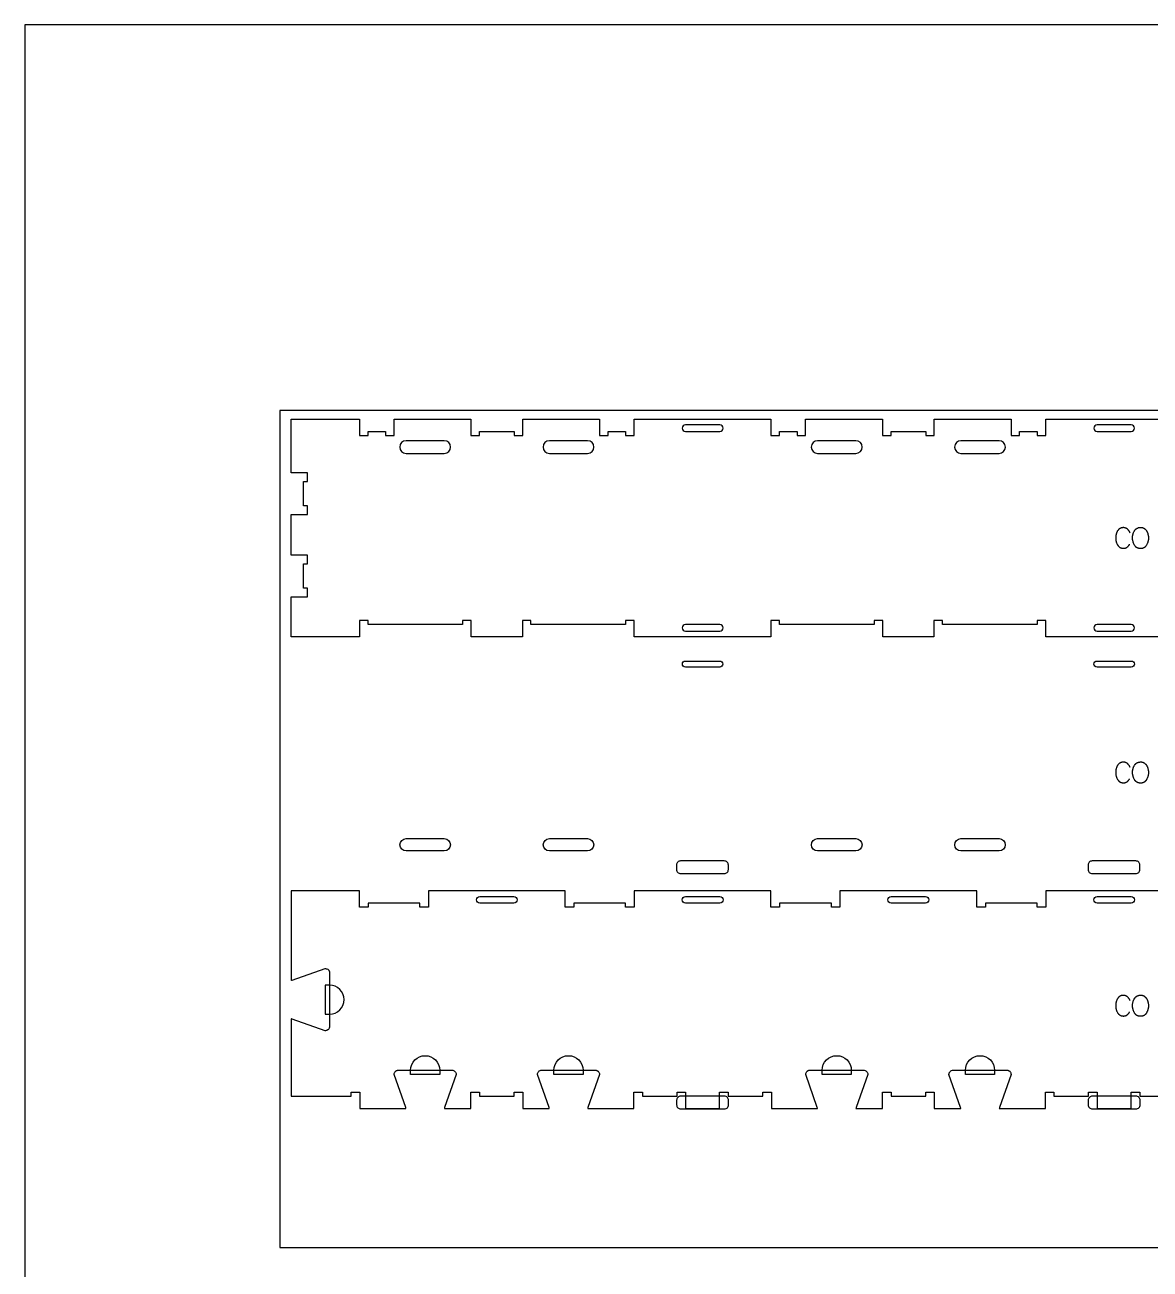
# Model space of a CAD drawing. Extents: x -37379 to -34195, y -17593 to -11999.
# Drawn here: x -37379 to -35738, y -13813 to -11999 of the extents above; entities that cross this region are included whole.
import ezdxf

# ---------------------------------------------------------------- set-up
doc = ezdxf.new("R2010")
doc.units = 0
for name, color, linetype in [('0_SHEET_SPRUCEPLY_2440X122', 1, 'CONTINUOUS'), ('1_ANYTOOL_1MMDEEP_LABELS_S', 2, 'CONTINUOUS'), ('3_ANYTOOL_CUTTHROUGH_INSID', 4, 'CONTINUOUS'), ('4_ANYTOOL_CUTTHROUGH_OUTSI', 5, 'CONTINUOUS'), ('5_ANYTOOL_HALF_MILL_9MM_IN', 3, 'CONTINUOUS'), ('DONOTCUT', 18, 'CONTINUOUS')]:
    doc.layers.add(name, color=color, linetype=linetype)

msp = doc.modelspace()

# ---------------------------------------------------------------- linework, layer by layer
at = {"layer": '0_SHEET_SPRUCEPLY_2440X122'}
msp.add_lwpolyline([(-37007, -12561.7), (-37007, -13781.7), (-34567, -13781.7), (-34567, -12561.7)], close=True, dxfattribs=at)
at = {"layer": '1_ANYTOOL_1MMDEEP_LABELS_S'}
for points in [[(-35767.5, -12739.8), (-35767.7, -12739.4), (-35767.9, -12739), (-35768, -12738.6), (-35768.2, -12738.3), (-35768.4, -12737.9), (-35768.6, -12737.5), (-35768.9, -12737.2), (-35769.1, -12736.8), (-35769.3, -12736.5), (-35769.6, -12736.2), (-35769.8, -12735.9), (-35770.1, -12735.6), (-35770.4, -12735.3), (-35770.7, -12735), (-35771, -12734.7), (-35771.3, -12734.4), (-35771.4, -12734.3), (-35771.6, -12734.2), (-35771.8, -12734.1), (-35771.9, -12733.9), (-35772.1, -12733.8), (-35772.3, -12733.7), (-35772.4, -12733.6), (-35772.6, -12733.5), (-35772.8, -12733.4), (-35773, -12733.3), (-35773.1, -12733.2), (-35773.3, -12733.1), (-35773.5, -12733.1), (-35773.7, -12733), (-35773.9, -12732.9), (-35774.1, -12732.8), (-35774.3, -12732.8), (-35774.5, -12732.7), (-35774.6, -12732.7), (-35774.8, -12732.6), (-35775, -12732.6), (-35775.3, -12732.5), (-35775.5, -12732.5), (-35775.7, -12732.4), (-35775.9, -12732.4), (-35776.1, -12732.4), (-35776.3, -12732.4), (-35776.5, -12732.3), (-35776.7, -12732.3), (-35776.9, -12732.3), (-35777.2, -12732.3), (-35777.4, -12732.3), (-35777.7, -12732.3), (-35778.1, -12732.3), (-35778.4, -12732.4), (-35778.7, -12732.4), (-35779.1, -12732.4), (-35779.4, -12732.5), (-35779.7, -12732.5), (-35780, -12732.6), (-35780.3, -12732.7), (-35780.6, -12732.8), (-35780.9, -12732.9), (-35781.2, -12733), (-35781.4, -12733.1), (-35781.6, -12733.1), (-35781.7, -12733.2), (-35781.8, -12733.3), (-35782, -12733.3), (-35782.1, -12733.4), (-35782.2, -12733.5), (-35782.4, -12733.6), (-35782.5, -12733.6), (-35782.6, -12733.7), (-35782.8, -12733.8), (-35782.9, -12733.9), (-35783, -12734), (-35783.1, -12734.1), (-35783.2, -12734.1), (-35783.5, -12734.3), (-35783.7, -12734.5), (-35783.9, -12734.7), (-35784.2, -12735), (-35784.4, -12735.2), (-35784.6, -12735.4), (-35784.8, -12735.7), (-35785, -12735.9), (-35785.2, -12736.2), (-35785.4, -12736.4), (-35785.6, -12736.7), (-35785.7, -12737), (-35786.1, -12737.6), (-35786.4, -12738.2), (-35786.7, -12738.8), (-35787, -12739.4), (-35787.2, -12740), (-35787.4, -12740.7), (-35787.6, -12741.3), (-35787.8, -12741.9), (-35788, -12742.6), (-35788.1, -12743.2), (-35788.3, -12743.9), (-35788.4, -12744.6), (-35788.4, -12745.2), (-35788.5, -12745.9), (-35788.5, -12746.6), (-35788.5, -12747.3), (-35788.5, -12748), (-35788.5, -12748.7), (-35788.4, -12749.4), (-35788.4, -12750.1), (-35788.3, -12750.7), (-35788.1, -12751.4), (-35788, -12752), (-35787.9, -12752.4), (-35787.8, -12752.7), (-35787.7, -12753), (-35787.6, -12753.3), (-35787.5, -12753.7), (-35787.4, -12754), (-35787.3, -12754.3), (-35787.2, -12754.6), (-35786.9, -12755.2), (-35786.7, -12755.8), (-35786.4, -12756.4), (-35786, -12757), (-35785.7, -12757.6), (-35785.5, -12757.9), (-35785.3, -12758.2), (-35785.1, -12758.5), (-35784.9, -12758.7), (-35784.7, -12759), (-35784.5, -12759.2), (-35784.3, -12759.4), (-35784.1, -12759.7), (-35783.9, -12759.9), (-35783.6, -12760.1), (-35783.4, -12760.3), (-35783.3, -12760.4), (-35783.1, -12760.5), (-35783, -12760.6), (-35782.9, -12760.7), (-35782.8, -12760.7), (-35782.6, -12760.8), (-35782.5, -12760.9), (-35782.4, -12761), (-35782.2, -12761.1), (-35782.1, -12761.1), (-35782, -12761.2), (-35781.8, -12761.3), (-35781.6, -12761.4), (-35781.3, -12761.5), (-35781, -12761.7), (-35780.7, -12761.8), (-35780.4, -12761.9), (-35780.1, -12761.9), (-35779.8, -12762), (-35779.4, -12762.1), (-35779.1, -12762.1), (-35778.8, -12762.2), (-35778.5, -12762.2), (-35778.1, -12762.3), (-35777.8, -12762.3), (-35777.4, -12762.3), (-35777.1, -12762.3), (-35776.7, -12762.3), (-35776.3, -12762.3), (-35776.1, -12762.3), (-35775.9, -12762.3), (-35775.7, -12762.2), (-35775.6, -12762.2), (-35775.4, -12762.2), (-35775.2, -12762.2), (-35775, -12762.1), (-35774.9, -12762.1), (-35774.7, -12762), (-35774.5, -12762), (-35774.4, -12762), (-35774.2, -12761.9), (-35774, -12761.9), (-35773.9, -12761.8), (-35773.7, -12761.7), (-35773.6, -12761.7), (-35773.4, -12761.6), (-35773.3, -12761.5), (-35773.1, -12761.5), (-35773, -12761.4), (-35772.8, -12761.3), (-35772.7, -12761.2), (-35772.5, -12761.2), (-35772.4, -12761.1), (-35772.2, -12761), (-35772.1, -12760.9), (-35772, -12760.8), (-35771.8, -12760.7), (-35771.6, -12760.5), (-35771.3, -12760.3), (-35771, -12760), (-35770.8, -12759.8), (-35770.5, -12759.6), (-35770.3, -12759.3), (-35770.1, -12759.1), (-35769.9, -12758.8), (-35769.6, -12758.6), (-35769.4, -12758.3), (-35769.2, -12758), (-35769, -12757.7), (-35768.8, -12757.4), (-35768.6, -12757.1), (-35768.4, -12756.8), (-35768.2, -12756.5)], [(-35767.5, -13081.7), (-35767.7, -13081.3), (-35767.9, -13080.9), (-35768, -13080.5), (-35768.2, -13080.2), (-35768.4, -13079.8), (-35768.6, -13079.4), (-35768.9, -13079.1), (-35769.1, -13078.8), (-35769.3, -13078.4), (-35769.6, -13078.1), (-35769.8, -13077.8), (-35770.1, -13077.5), (-35770.4, -13077.2), (-35770.7, -13076.9), (-35771, -13076.6), (-35771.3, -13076.3), (-35771.4, -13076.2), (-35771.6, -13076.1), (-35771.8, -13076), (-35771.9, -13075.8), (-35772.1, -13075.7), (-35772.3, -13075.6), (-35772.4, -13075.5), (-35772.6, -13075.4), (-35772.8, -13075.3), (-35773, -13075.2), (-35773.1, -13075.1), (-35773.3, -13075.1), (-35773.5, -13075), (-35773.7, -13074.9), (-35773.9, -13074.8), (-35774.1, -13074.8), (-35774.3, -13074.7), (-35774.5, -13074.6), (-35774.6, -13074.6), (-35774.8, -13074.5), (-35775, -13074.5), (-35775.3, -13074.4), (-35775.5, -13074.4), (-35775.7, -13074.4), (-35775.9, -13074.3), (-35776.1, -13074.3), (-35776.3, -13074.3), (-35776.5, -13074.3), (-35776.7, -13074.2), (-35776.9, -13074.2), (-35777.2, -13074.2), (-35777.4, -13074.2), (-35777.7, -13074.2), (-35778.1, -13074.2), (-35778.4, -13074.3), (-35778.7, -13074.3), (-35779.1, -13074.3), (-35779.4, -13074.4), (-35779.7, -13074.4), (-35780, -13074.5), (-35780.3, -13074.6), (-35780.6, -13074.7), (-35780.9, -13074.8), (-35781.2, -13074.9), (-35781.4, -13075), (-35781.6, -13075.1), (-35781.7, -13075.1), (-35781.8, -13075.2), (-35782, -13075.3), (-35782.1, -13075.3), (-35782.2, -13075.4), (-35782.4, -13075.5), (-35782.5, -13075.5), (-35782.6, -13075.6), (-35782.8, -13075.7), (-35782.9, -13075.8), (-35783, -13075.9), (-35783.1, -13076), (-35783.2, -13076.1), (-35783.5, -13076.2), (-35783.7, -13076.4), (-35783.9, -13076.6), (-35784.2, -13076.9), (-35784.4, -13077.1), (-35784.6, -13077.3), (-35784.8, -13077.6), (-35785, -13077.8), (-35785.2, -13078.1), (-35785.4, -13078.3), (-35785.6, -13078.6), (-35785.7, -13078.9), (-35786.1, -13079.5), (-35786.4, -13080.1), (-35786.7, -13080.7), (-35787, -13081.3), (-35787.2, -13081.9), (-35787.4, -13082.6), (-35787.6, -13083.2), (-35787.8, -13083.8), (-35788, -13084.5), (-35788.1, -13085.1), (-35788.3, -13085.8), (-35788.4, -13086.5), (-35788.4, -13087.2), (-35788.5, -13087.8), (-35788.5, -13088.5), (-35788.5, -13089.2), (-35788.5, -13089.9), (-35788.5, -13090.6), (-35788.4, -13091.3), (-35788.4, -13092), (-35788.3, -13092.6), (-35788.1, -13093.3), (-35788, -13094), (-35787.9, -13094.3), (-35787.8, -13094.6), (-35787.7, -13094.9), (-35787.6, -13095.2), (-35787.5, -13095.6), (-35787.4, -13095.9), (-35787.3, -13096.2), (-35787.2, -13096.5), (-35786.9, -13097.1), (-35786.7, -13097.7), (-35786.4, -13098.3), (-35786, -13098.9), (-35785.7, -13099.5), (-35785.5, -13099.8), (-35785.3, -13100.1), (-35785.1, -13100.4), (-35784.9, -13100.6), (-35784.7, -13100.9), (-35784.5, -13101.1), (-35784.3, -13101.4), (-35784.1, -13101.6), (-35783.9, -13101.8), (-35783.6, -13102), (-35783.4, -13102.2), (-35783.3, -13102.3), (-35783.1, -13102.4), (-35783, -13102.5), (-35782.9, -13102.6), (-35782.8, -13102.7), (-35782.6, -13102.7), (-35782.5, -13102.8), (-35782.4, -13102.9), (-35782.2, -13103), (-35782.1, -13103.1), (-35782, -13103.1), (-35781.8, -13103.2), (-35781.6, -13103.3), (-35781.3, -13103.4), (-35781, -13103.6), (-35780.7, -13103.7), (-35780.4, -13103.8), (-35780.1, -13103.9), (-35779.8, -13103.9), (-35779.4, -13104), (-35779.1, -13104.1), (-35778.8, -13104.1), (-35778.5, -13104.2), (-35778.1, -13104.2), (-35777.8, -13104.2), (-35777.4, -13104.2), (-35777.1, -13104.2), (-35776.7, -13104.2), (-35776.3, -13104.2), (-35776.1, -13104.2), (-35775.9, -13104.2), (-35775.7, -13104.1), (-35775.6, -13104.1), (-35775.4, -13104.1), (-35775.2, -13104.1), (-35775, -13104), (-35774.9, -13104), (-35774.7, -13104), (-35774.5, -13103.9), (-35774.4, -13103.9), (-35774.2, -13103.8), (-35774, -13103.8), (-35773.9, -13103.7), (-35773.7, -13103.6), (-35773.6, -13103.6), (-35773.4, -13103.5), (-35773.3, -13103.5), (-35773.1, -13103.4), (-35773, -13103.3), (-35772.8, -13103.2), (-35772.7, -13103.1), (-35772.5, -13103.1), (-35772.4, -13103), (-35772.2, -13102.9), (-35772.1, -13102.8), (-35772, -13102.7), (-35771.8, -13102.6), (-35771.6, -13102.4), (-35771.3, -13102.2), (-35771, -13102), (-35770.8, -13101.7), (-35770.5, -13101.5), (-35770.3, -13101.2), (-35770.1, -13101), (-35769.9, -13100.7), (-35769.6, -13100.5), (-35769.4, -13100.2), (-35769.2, -13099.9), (-35769, -13099.6), (-35768.8, -13099.3), (-35768.6, -13099), (-35768.4, -13098.7), (-35768.2, -13098.4)], [(-35767.5, -13421.8), (-35767.7, -13421.4), (-35767.9, -13421), (-35768, -13420.6), (-35768.2, -13420.2), (-35768.4, -13419.8), (-35768.6, -13419.5), (-35768.9, -13419.1), (-35769.1, -13418.8), (-35769.3, -13418.5), (-35769.6, -13418.1), (-35769.8, -13417.8), (-35770.1, -13417.5), (-35770.4, -13417.2), (-35770.7, -13416.9), (-35771, -13416.7), (-35771.3, -13416.4), (-35771.4, -13416.3), (-35771.6, -13416.1), (-35771.8, -13416), (-35771.9, -13415.9), (-35772.1, -13415.8), (-35772.3, -13415.7), (-35772.4, -13415.6), (-35772.6, -13415.5), (-35772.8, -13415.4), (-35773, -13415.3), (-35773.1, -13415.2), (-35773.3, -13415.1), (-35773.5, -13415), (-35773.7, -13414.9), (-35773.9, -13414.9), (-35774.1, -13414.8), (-35774.3, -13414.7), (-35774.5, -13414.7), (-35774.6, -13414.6), (-35774.8, -13414.6), (-35775, -13414.5), (-35775.3, -13414.5), (-35775.5, -13414.4), (-35775.7, -13414.4), (-35775.9, -13414.4), (-35776.1, -13414.3), (-35776.3, -13414.3), (-35776.5, -13414.3), (-35776.7, -13414.3), (-35776.9, -13414.3), (-35777.2, -13414.3), (-35777.4, -13414.3), (-35777.7, -13414.3), (-35778.1, -13414.3), (-35778.4, -13414.3), (-35778.7, -13414.3), (-35779.1, -13414.4), (-35779.4, -13414.4), (-35779.7, -13414.5), (-35780, -13414.6), (-35780.3, -13414.6), (-35780.6, -13414.7), (-35780.9, -13414.8), (-35781.2, -13414.9), (-35781.4, -13415), (-35781.6, -13415.1), (-35781.7, -13415.2), (-35781.8, -13415.2), (-35782, -13415.3), (-35782.1, -13415.4), (-35782.2, -13415.4), (-35782.4, -13415.5), (-35782.5, -13415.6), (-35782.6, -13415.7), (-35782.8, -13415.7), (-35782.9, -13415.8), (-35783, -13415.9), (-35783.1, -13416), (-35783.2, -13416.1), (-35783.5, -13416.3), (-35783.7, -13416.5), (-35783.9, -13416.7), (-35784.2, -13416.9), (-35784.4, -13417.1), (-35784.6, -13417.4), (-35784.8, -13417.6), (-35785, -13417.9), (-35785.2, -13418.1), (-35785.4, -13418.4), (-35785.6, -13418.7), (-35785.7, -13419), (-35786.1, -13419.5), (-35786.4, -13420.1), (-35786.7, -13420.7), (-35787, -13421.4), (-35787.2, -13422), (-35787.4, -13422.6), (-35787.6, -13423.2), (-35787.8, -13423.9), (-35788, -13424.5), (-35788.1, -13425.2), (-35788.3, -13425.8), (-35788.4, -13426.5), (-35788.4, -13427.2), (-35788.5, -13427.9), (-35788.5, -13428.6), (-35788.5, -13429.3), (-35788.5, -13430), (-35788.5, -13430.6), (-35788.4, -13431.3), (-35788.4, -13432), (-35788.3, -13432.7), (-35788.1, -13433.3), (-35788, -13434), (-35787.9, -13434.3), (-35787.8, -13434.6), (-35787.7, -13435), (-35787.6, -13435.3), (-35787.5, -13435.6), (-35787.4, -13435.9), (-35787.3, -13436.2), (-35787.2, -13436.5), (-35786.9, -13437.2), (-35786.7, -13437.8), (-35786.4, -13438.4), (-35786, -13439), (-35785.7, -13439.6), (-35785.5, -13439.9), (-35785.3, -13440.1), (-35785.1, -13440.4), (-35784.9, -13440.7), (-35784.7, -13440.9), (-35784.5, -13441.2), (-35784.3, -13441.4), (-35784.1, -13441.6), (-35783.9, -13441.8), (-35783.6, -13442), (-35783.4, -13442.2), (-35783.3, -13442.3), (-35783.1, -13442.4), (-35783, -13442.5), (-35782.9, -13442.6), (-35782.8, -13442.7), (-35782.6, -13442.8), (-35782.5, -13442.9), (-35782.4, -13442.9), (-35782.2, -13443), (-35782.1, -13443.1), (-35782, -13443.2), (-35781.8, -13443.2), (-35781.6, -13443.4), (-35781.3, -13443.5), (-35781, -13443.6), (-35780.7, -13443.7), (-35780.4, -13443.8), (-35780.1, -13443.9), (-35779.8, -13444), (-35779.4, -13444), (-35779.1, -13444.1), (-35778.8, -13444.1), (-35778.5, -13444.2), (-35778.1, -13444.2), (-35777.8, -13444.2), (-35777.4, -13444.3), (-35777.1, -13444.3), (-35776.7, -13444.3), (-35776.3, -13444.2), (-35776.1, -13444.2), (-35775.9, -13444.2), (-35775.7, -13444.2), (-35775.6, -13444.2), (-35775.4, -13444.1), (-35775.2, -13444.1), (-35775, -13444.1), (-35774.9, -13444), (-35774.7, -13444), (-35774.5, -13443.9), (-35774.4, -13443.9), (-35774.2, -13443.9), (-35774, -13443.8), (-35773.9, -13443.7), (-35773.7, -13443.7), (-35773.6, -13443.6), (-35773.4, -13443.6), (-35773.3, -13443.5), (-35773.1, -13443.4), (-35773, -13443.3), (-35772.8, -13443.3), (-35772.7, -13443.2), (-35772.5, -13443.1), (-35772.4, -13443), (-35772.2, -13442.9), (-35772.1, -13442.8), (-35772, -13442.7), (-35771.8, -13442.6), (-35771.6, -13442.4), (-35771.3, -13442.2), (-35771, -13442), (-35770.8, -13441.8), (-35770.5, -13441.5), (-35770.3, -13441.3), (-35770.1, -13441), (-35769.9, -13440.8), (-35769.6, -13440.5), (-35769.4, -13440.2), (-35769.2, -13439.9), (-35769, -13439.7), (-35768.8, -13439.4), (-35768.6, -13439.1), (-35768.4, -13438.7), (-35768.2, -13438.4)]]:
    msp.add_lwpolyline(points, dxfattribs=at)
for points in [[(-35751.9, -12732), (-35751.5, -12732), (-35751.2, -12732), (-35750.8, -12732), (-35750.4, -12732.1), (-35750.3, -12732.1), (-35750.1, -12732.1), (-35749.9, -12732.1), (-35749.8, -12732.2), (-35749.6, -12732.2), (-35749.4, -12732.3), (-35749.3, -12732.3), (-35749.1, -12732.3), (-35749, -12732.4), (-35748.8, -12732.4), (-35748.6, -12732.5), (-35748.5, -12732.5), (-35748.3, -12732.6), (-35748.2, -12732.7), (-35748, -12732.7), (-35747.9, -12732.8), (-35747.8, -12732.9), (-35747.6, -12732.9), (-35747.5, -12733), (-35747.3, -12733.1), (-35747.2, -12733.2), (-35747.1, -12733.3), (-35746.9, -12733.4), (-35746.8, -12733.4), (-35746.5, -12733.6), (-35746.3, -12733.8), (-35746, -12734), (-35745.8, -12734.2), (-35745.6, -12734.4), (-35745.3, -12734.7), (-35745.1, -12734.9), (-35744.9, -12735.1), (-35744.7, -12735.4), (-35744.5, -12735.6), (-35744.3, -12735.9), (-35744.1, -12736.1), (-35743.9, -12736.4), (-35743.7, -12736.6), (-35743.5, -12736.9), (-35743.3, -12737.2), (-35743.2, -12737.5), (-35743, -12737.8), (-35742.9, -12738.1), (-35742.7, -12738.4), (-35742.6, -12738.7), (-35742.4, -12739), (-35742.3, -12739.3), (-35742.2, -12739.6), (-35742.1, -12739.9), (-35741.9, -12740.2), (-35741.8, -12740.5), (-35741.7, -12740.9), (-35741.6, -12741.2), (-35741.5, -12741.5), (-35741.5, -12741.9), (-35741.4, -12742.2), (-35741.2, -12742.9), (-35741.1, -12743.6), (-35741, -12744.2), (-35740.9, -12744.9), (-35740.8, -12745.6), (-35740.8, -12746.2), (-35740.8, -12746.8), (-35740.8, -12747.5), (-35740.8, -12748.1), (-35740.8, -12748.8), (-35740.8, -12749.4), (-35740.9, -12750), (-35741, -12750.7), (-35741.1, -12751.3), (-35741.3, -12751.9), (-35741.4, -12752.6), (-35741.6, -12753.2), (-35741.8, -12753.9), (-35742.1, -12754.5), (-35742.3, -12755.1), (-35742.6, -12755.8), (-35742.9, -12756.4), (-35743.2, -12757), (-35743.5, -12757.7), (-35743.7, -12758), (-35743.9, -12758.3), (-35744.1, -12758.6), (-35744.3, -12758.9), (-35744.5, -12759.2), (-35744.7, -12759.4), (-35744.9, -12759.7), (-35745.1, -12759.9), (-35745.2, -12760), (-35745.3, -12760.1), (-35745.4, -12760.3), (-35745.6, -12760.4), (-35745.7, -12760.5), (-35745.8, -12760.6), (-35745.9, -12760.7), (-35746, -12760.8), (-35746.2, -12760.9), (-35746.3, -12761), (-35746.4, -12761.1), (-35746.5, -12761.2), (-35746.7, -12761.3), (-35746.8, -12761.3), (-35746.9, -12761.4), (-35747.1, -12761.5), (-35747.2, -12761.6), (-35747.4, -12761.7), (-35747.5, -12761.7), (-35747.6, -12761.8), (-35747.8, -12761.9), (-35747.9, -12761.9), (-35748.1, -12762), (-35748.2, -12762.1), (-35748.4, -12762.1), (-35748.5, -12762.2), (-35748.7, -12762.2), (-35748.8, -12762.3), (-35749.1, -12762.4), (-35749.5, -12762.5), (-35749.8, -12762.5), (-35750.1, -12762.6), (-35750.5, -12762.7), (-35750.8, -12762.7), (-35751.1, -12762.7), (-35751.5, -12762.8), (-35751.9, -12762.8), (-35752.2, -12762.8), (-35752.6, -12762.8), (-35753, -12762.8), (-35753.4, -12762.7), (-35753.7, -12762.7), (-35754.1, -12762.7), (-35754.4, -12762.6), (-35754.8, -12762.5), (-35755.1, -12762.5), (-35755.4, -12762.4), (-35755.8, -12762.3), (-35755.9, -12762.2), (-35756.1, -12762.2), (-35756.2, -12762.1), (-35756.4, -12762.1), (-35756.5, -12762), (-35756.7, -12761.9), (-35756.8, -12761.9), (-35757, -12761.8), (-35757.1, -12761.7), (-35757.3, -12761.6), (-35757.4, -12761.6), (-35757.6, -12761.5), (-35757.7, -12761.4), (-35757.8, -12761.3), (-35758, -12761.2), (-35758.1, -12761.1), (-35758.2, -12761), (-35758.4, -12761), (-35758.5, -12760.9), (-35758.6, -12760.8), (-35758.7, -12760.7), (-35758.9, -12760.5), (-35759, -12760.4), (-35759.1, -12760.3), (-35759.2, -12760.2), (-35759.3, -12760.1), (-35759.5, -12760), (-35759.6, -12759.9), (-35759.7, -12759.7), (-35759.8, -12759.6), (-35760, -12759.4), (-35760.2, -12759.1), (-35760.4, -12758.8), (-35760.6, -12758.5), (-35760.8, -12758.2), (-35761, -12757.9), (-35761.2, -12757.6), (-35761.5, -12756.9), (-35761.8, -12756.3), (-35762.1, -12755.7), (-35762.4, -12755), (-35762.6, -12754.4), (-35762.9, -12753.7), (-35763.1, -12753.1), (-35763.2, -12752.4), (-35763.4, -12751.7), (-35763.5, -12751.1), (-35763.7, -12750.4), (-35763.8, -12749.8), (-35763.8, -12749.1), (-35763.9, -12748.5), (-35763.9, -12747.8), (-35763.9, -12747.2), (-35763.9, -12746.5), (-35763.9, -12745.8), (-35763.8, -12745.1), (-35763.8, -12744.4), (-35763.7, -12743.8), (-35763.5, -12743.1), (-35763.4, -12742.5), (-35763.2, -12741.8), (-35763, -12741.2), (-35762.8, -12740.5), (-35762.6, -12739.9), (-35762.3, -12739.2), (-35762, -12738.6), (-35761.7, -12738), (-35761.4, -12737.4), (-35761, -12736.8), (-35760.9, -12736.5), (-35760.7, -12736.2), (-35760.5, -12735.9), (-35760.3, -12735.7), (-35760.1, -12735.4), (-35759.8, -12735.2), (-35759.6, -12734.9), (-35759.4, -12734.7), (-35759.3, -12734.6), (-35759.2, -12734.5), (-35759, -12734.4), (-35758.9, -12734.2), (-35758.8, -12734.1), (-35758.7, -12734), (-35758.5, -12733.9), (-35758.4, -12733.9), (-35758.3, -12733.8), (-35758.1, -12733.7), (-35758, -12733.6), (-35757.9, -12733.5), (-35757.7, -12733.4), (-35757.6, -12733.3), (-35757.5, -12733.3), (-35757.3, -12733.2), (-35757.2, -12733.1), (-35757, -12733), (-35756.7, -12732.9), (-35756.4, -12732.8), (-35756.1, -12732.6), (-35755.8, -12732.5), (-35755.5, -12732.4), (-35755.1, -12732.3), (-35754.8, -12732.3), (-35754.5, -12732.2), (-35754.1, -12732.1), (-35753.8, -12732.1), (-35753.4, -12732), (-35753, -12732), (-35752.7, -12732), (-35752.3, -12732)], [(-35751.9, -13073.9), (-35751.5, -13073.9), (-35751.2, -13073.9), (-35750.8, -13073.9), (-35750.4, -13074), (-35750.3, -13074), (-35750.1, -13074), (-35749.9, -13074.1), (-35749.8, -13074.1), (-35749.6, -13074.1), (-35749.4, -13074.2), (-35749.3, -13074.2), (-35749.1, -13074.3), (-35749, -13074.3), (-35748.8, -13074.3), (-35748.6, -13074.4), (-35748.5, -13074.5), (-35748.3, -13074.5), (-35748.2, -13074.6), (-35748, -13074.6), (-35747.9, -13074.7), (-35747.8, -13074.8), (-35747.6, -13074.9), (-35747.5, -13074.9), (-35747.3, -13075), (-35747.2, -13075.1), (-35747.1, -13075.2), (-35746.9, -13075.3), (-35746.8, -13075.4), (-35746.5, -13075.5), (-35746.3, -13075.7), (-35746, -13075.9), (-35745.8, -13076.1), (-35745.6, -13076.4), (-35745.3, -13076.6), (-35745.1, -13076.8), (-35744.9, -13077), (-35744.7, -13077.3), (-35744.5, -13077.5), (-35744.3, -13077.8), (-35744.1, -13078), (-35743.9, -13078.3), (-35743.7, -13078.6), (-35743.5, -13078.8), (-35743.3, -13079.1), (-35743.2, -13079.4), (-35743, -13079.7), (-35742.9, -13080), (-35742.7, -13080.3), (-35742.6, -13080.6), (-35742.4, -13080.9), (-35742.3, -13081.2), (-35742.2, -13081.5), (-35742.1, -13081.8), (-35741.9, -13082.1), (-35741.8, -13082.5), (-35741.7, -13082.8), (-35741.6, -13083.1), (-35741.5, -13083.4), (-35741.5, -13083.8), (-35741.4, -13084.1), (-35741.2, -13084.8), (-35741.1, -13085.5), (-35741, -13086.2), (-35740.9, -13086.8), (-35740.8, -13087.5), (-35740.8, -13088.1), (-35740.8, -13088.8), (-35740.8, -13089.4), (-35740.8, -13090), (-35740.8, -13090.7), (-35740.8, -13091.3), (-35740.9, -13091.9), (-35741, -13092.6), (-35741.1, -13093.2), (-35741.3, -13093.9), (-35741.4, -13094.5), (-35741.6, -13095.1), (-35741.8, -13095.8), (-35742.1, -13096.4), (-35742.3, -13097), (-35742.6, -13097.7), (-35742.9, -13098.3), (-35743.2, -13099), (-35743.5, -13099.6), (-35743.7, -13099.9), (-35743.9, -13100.2), (-35744.1, -13100.5), (-35744.3, -13100.8), (-35744.5, -13101.1), (-35744.7, -13101.3), (-35744.9, -13101.6), (-35745.1, -13101.8), (-35745.2, -13101.9), (-35745.3, -13102.1), (-35745.4, -13102.2), (-35745.6, -13102.3), (-35745.7, -13102.4), (-35745.8, -13102.5), (-35745.9, -13102.6), (-35746, -13102.7), (-35746.2, -13102.8), (-35746.3, -13102.9), (-35746.4, -13103), (-35746.5, -13103.1), (-35746.7, -13103.2), (-35746.8, -13103.3), (-35746.9, -13103.3), (-35747.1, -13103.4), (-35747.2, -13103.5), (-35747.4, -13103.6), (-35747.5, -13103.6), (-35747.6, -13103.7), (-35747.8, -13103.8), (-35747.9, -13103.9), (-35748.1, -13103.9), (-35748.2, -13104), (-35748.4, -13104), (-35748.5, -13104.1), (-35748.7, -13104.1), (-35748.8, -13104.2), (-35749.1, -13104.3), (-35749.5, -13104.4), (-35749.8, -13104.5), (-35750.1, -13104.5), (-35750.5, -13104.6), (-35750.8, -13104.6), (-35751.1, -13104.7), (-35751.5, -13104.7), (-35751.9, -13104.7), (-35752.2, -13104.7), (-35752.6, -13104.7), (-35753, -13104.7), (-35753.4, -13104.7), (-35753.7, -13104.6), (-35754.1, -13104.6), (-35754.4, -13104.5), (-35754.8, -13104.4), (-35755.1, -13104.4), (-35755.4, -13104.3), (-35755.8, -13104.2), (-35755.9, -13104.1), (-35756.1, -13104.1), (-35756.2, -13104), (-35756.4, -13104), (-35756.5, -13103.9), (-35756.7, -13103.8), (-35756.8, -13103.8), (-35757, -13103.7), (-35757.1, -13103.6), (-35757.3, -13103.6), (-35757.4, -13103.5), (-35757.6, -13103.4), (-35757.7, -13103.3), (-35757.8, -13103.2), (-35758, -13103.1), (-35758.1, -13103.1), (-35758.2, -13103), (-35758.4, -13102.9), (-35758.5, -13102.8), (-35758.6, -13102.7), (-35758.7, -13102.6), (-35758.9, -13102.5), (-35759, -13102.4), (-35759.1, -13102.2), (-35759.2, -13102.1), (-35759.3, -13102), (-35759.5, -13101.9), (-35759.6, -13101.8), (-35759.7, -13101.7), (-35759.8, -13101.5), (-35760, -13101.3), (-35760.2, -13101), (-35760.4, -13100.7), (-35760.6, -13100.4), (-35760.8, -13100.1), (-35761, -13099.8), (-35761.2, -13099.5), (-35761.5, -13098.9), (-35761.8, -13098.2), (-35762.1, -13097.6), (-35762.4, -13096.9), (-35762.6, -13096.3), (-35762.9, -13095.6), (-35763.1, -13095), (-35763.2, -13094.3), (-35763.4, -13093.7), (-35763.5, -13093), (-35763.7, -13092.4), (-35763.8, -13091.7), (-35763.8, -13091.1), (-35763.9, -13090.4), (-35763.9, -13089.7), (-35763.9, -13089.1), (-35763.9, -13088.4), (-35763.9, -13087.7), (-35763.8, -13087), (-35763.8, -13086.4), (-35763.7, -13085.7), (-35763.5, -13085), (-35763.4, -13084.4), (-35763.2, -13083.7), (-35763, -13083.1), (-35762.8, -13082.4), (-35762.6, -13081.8), (-35762.3, -13081.2), (-35762, -13080.5), (-35761.7, -13079.9), (-35761.4, -13079.3), (-35761, -13078.7), (-35760.9, -13078.4), (-35760.7, -13078.1), (-35760.5, -13077.8), (-35760.3, -13077.6), (-35760.1, -13077.3), (-35759.8, -13077.1), (-35759.6, -13076.8), (-35759.4, -13076.6), (-35759.3, -13076.5), (-35759.2, -13076.4), (-35759, -13076.3), (-35758.9, -13076.2), (-35758.8, -13076.1), (-35758.7, -13076), (-35758.5, -13075.9), (-35758.4, -13075.8), (-35758.3, -13075.7), (-35758.1, -13075.6), (-35758, -13075.5), (-35757.9, -13075.4), (-35757.7, -13075.3), (-35757.6, -13075.2), (-35757.5, -13075.2), (-35757.3, -13075.1), (-35757.2, -13075), (-35757, -13074.9), (-35756.7, -13074.8), (-35756.4, -13074.7), (-35756.1, -13074.6), (-35755.8, -13074.5), (-35755.5, -13074.4), (-35755.1, -13074.3), (-35754.8, -13074.2), (-35754.5, -13074.1), (-35754.1, -13074.1), (-35753.8, -13074), (-35753.4, -13074), (-35753, -13073.9), (-35752.7, -13073.9), (-35752.3, -13073.9)], [(-35751.9, -13413.9), (-35751.5, -13413.9), (-35751.2, -13413.9), (-35750.8, -13414), (-35750.4, -13414), (-35750.3, -13414), (-35750.1, -13414.1), (-35749.9, -13414.1), (-35749.8, -13414.1), (-35749.6, -13414.2), (-35749.4, -13414.2), (-35749.3, -13414.2), (-35749.1, -13414.3), (-35749, -13414.3), (-35748.8, -13414.4), (-35748.6, -13414.4), (-35748.5, -13414.5), (-35748.3, -13414.6), (-35748.2, -13414.6), (-35748, -13414.7), (-35747.9, -13414.7), (-35747.8, -13414.8), (-35747.6, -13414.9), (-35747.5, -13415), (-35747.3, -13415), (-35747.2, -13415.1), (-35747.1, -13415.2), (-35746.9, -13415.3), (-35746.8, -13415.4), (-35746.5, -13415.6), (-35746.3, -13415.8), (-35746, -13416), (-35745.8, -13416.2), (-35745.6, -13416.4), (-35745.3, -13416.6), (-35745.1, -13416.8), (-35744.9, -13417.1), (-35744.7, -13417.3), (-35744.5, -13417.6), (-35744.3, -13417.8), (-35744.1, -13418.1), (-35743.9, -13418.3), (-35743.7, -13418.6), (-35743.5, -13418.9), (-35743.3, -13419.1), (-35743.2, -13419.4), (-35743, -13419.7), (-35742.9, -13420), (-35742.7, -13420.3), (-35742.6, -13420.6), (-35742.4, -13420.9), (-35742.3, -13421.2), (-35742.2, -13421.5), (-35742.1, -13421.8), (-35741.9, -13422.2), (-35741.8, -13422.5), (-35741.7, -13422.8), (-35741.6, -13423.1), (-35741.5, -13423.5), (-35741.5, -13423.8), (-35741.4, -13424.2), (-35741.2, -13424.8), (-35741.1, -13425.5), (-35741, -13426.2), (-35740.9, -13426.8), (-35740.8, -13427.5), (-35740.8, -13428.2), (-35740.8, -13428.8), (-35740.8, -13429.4), (-35740.8, -13430.1), (-35740.8, -13430.7), (-35740.8, -13431.3), (-35740.9, -13432), (-35741, -13432.6), (-35741.1, -13433.3), (-35741.3, -13433.9), (-35741.4, -13434.5), (-35741.6, -13435.2), (-35741.8, -13435.8), (-35742.1, -13436.4), (-35742.3, -13437.1), (-35742.6, -13437.7), (-35742.9, -13438.4), (-35743.2, -13439), (-35743.5, -13439.6), (-35743.7, -13439.9), (-35743.9, -13440.2), (-35744.1, -13440.5), (-35744.3, -13440.8), (-35744.5, -13441.1), (-35744.7, -13441.4), (-35744.9, -13441.6), (-35745.1, -13441.9), (-35745.2, -13442), (-35745.3, -13442.1), (-35745.4, -13442.2), (-35745.6, -13442.3), (-35745.7, -13442.4), (-35745.8, -13442.5), (-35745.9, -13442.6), (-35746, -13442.7), (-35746.2, -13442.8), (-35746.3, -13442.9), (-35746.4, -13443), (-35746.5, -13443.1), (-35746.7, -13443.2), (-35746.8, -13443.3), (-35746.9, -13443.4), (-35747.1, -13443.5), (-35747.2, -13443.5), (-35747.4, -13443.6), (-35747.5, -13443.7), (-35747.6, -13443.8), (-35747.8, -13443.8), (-35747.9, -13443.9), (-35748.1, -13444), (-35748.2, -13444), (-35748.4, -13444.1), (-35748.5, -13444.1), (-35748.7, -13444.2), (-35748.8, -13444.2), (-35749.1, -13444.3), (-35749.5, -13444.4), (-35749.8, -13444.5), (-35750.1, -13444.6), (-35750.5, -13444.6), (-35750.8, -13444.7), (-35751.1, -13444.7), (-35751.5, -13444.7), (-35751.9, -13444.7), (-35752.2, -13444.7), (-35752.6, -13444.7), (-35753, -13444.7), (-35753.4, -13444.7), (-35753.7, -13444.6), (-35754.1, -13444.6), (-35754.4, -13444.5), (-35754.8, -13444.5), (-35755.1, -13444.4), (-35755.4, -13444.3), (-35755.8, -13444.2), (-35755.9, -13444.2), (-35756.1, -13444.1), (-35756.2, -13444.1), (-35756.4, -13444), (-35756.5, -13443.9), (-35756.7, -13443.9), (-35756.8, -13443.8), (-35757, -13443.7), (-35757.1, -13443.7), (-35757.3, -13443.6), (-35757.4, -13443.5), (-35757.6, -13443.4), (-35757.7, -13443.4), (-35757.8, -13443.3), (-35758, -13443.2), (-35758.1, -13443.1), (-35758.2, -13443), (-35758.4, -13442.9), (-35758.5, -13442.8), (-35758.6, -13442.7), (-35758.7, -13442.6), (-35758.9, -13442.5), (-35759, -13442.4), (-35759.1, -13442.3), (-35759.2, -13442.2), (-35759.3, -13442.1), (-35759.5, -13441.9), (-35759.6, -13441.8), (-35759.7, -13441.7), (-35759.8, -13441.6), (-35760, -13441.3), (-35760.2, -13441), (-35760.4, -13440.8), (-35760.6, -13440.5), (-35760.8, -13440.2), (-35761, -13439.9), (-35761.2, -13439.5), (-35761.5, -13438.9), (-35761.8, -13438.2), (-35762.1, -13437.6), (-35762.4, -13436.9), (-35762.6, -13436.3), (-35762.9, -13435.6), (-35763.1, -13435), (-35763.2, -13434.3), (-35763.4, -13433.7), (-35763.5, -13433), (-35763.7, -13432.4), (-35763.8, -13431.7), (-35763.8, -13431.1), (-35763.9, -13430.4), (-35763.9, -13429.8), (-35763.9, -13429.1), (-35763.9, -13428.4), (-35763.9, -13427.7), (-35763.8, -13427.1), (-35763.8, -13426.4), (-35763.7, -13425.7), (-35763.5, -13425.1), (-35763.4, -13424.4), (-35763.2, -13423.7), (-35763, -13423.1), (-35762.8, -13422.5), (-35762.6, -13421.8), (-35762.3, -13421.2), (-35762, -13420.6), (-35761.7, -13420), (-35761.4, -13419.3), (-35761, -13418.7), (-35760.9, -13418.4), (-35760.7, -13418.2), (-35760.5, -13417.9), (-35760.3, -13417.6), (-35760.1, -13417.3), (-35759.8, -13417.1), (-35759.6, -13416.9), (-35759.4, -13416.6), (-35759.3, -13416.5), (-35759.2, -13416.4), (-35759, -13416.3), (-35758.9, -13416.2), (-35758.8, -13416.1), (-35758.7, -13416), (-35758.5, -13415.9), (-35758.4, -13415.8), (-35758.3, -13415.7), (-35758.1, -13415.6), (-35758, -13415.5), (-35757.9, -13415.4), (-35757.7, -13415.4), (-35757.6, -13415.3), (-35757.5, -13415.2), (-35757.3, -13415.1), (-35757.2, -13415), (-35757, -13415), (-35756.7, -13414.8), (-35756.4, -13414.7), (-35756.1, -13414.6), (-35755.8, -13414.5), (-35755.5, -13414.4), (-35755.1, -13414.3), (-35754.8, -13414.2), (-35754.5, -13414.1), (-35754.1, -13414.1), (-35753.8, -13414), (-35753.4, -13414), (-35753, -13414), (-35752.7, -13413.9), (-35752.3, -13413.9)]]:
    msp.add_lwpolyline(points, close=True, dxfattribs=at)
at = {"layer": '3_ANYTOOL_CUTTHROUGH_INSID', "color": 4}
for points in [[(-36415.7, -12592.1), (-36365.7, -12592.1, 1), (-36365.7, -12582.6), (-36415.7, -12582.6, 1)], [(-35815.7, -12592.1), (-35765.7, -12592.1, 1), (-35765.7, -12582.6), (-35815.7, -12582.6, 1)], [(-36823, -12624.1), (-36767.3, -12624.1, 1), (-36767.3, -12605.6), (-36823, -12605.6, 1)], [(-36558.4, -12605.6), (-36614.1, -12605.6, 1), (-36614.1, -12624.1), (-36558.4, -12624.1, 1)], [(-36223, -12624.1), (-36167.3, -12624.1, 1), (-36167.3, -12605.6), (-36223, -12605.6, 1)], [(-35958.4, -12605.6), (-36014.1, -12605.6, 1), (-36014.1, -12624.1), (-35958.4, -12624.1, 1)], [(-36415.7, -12873.6, 1), (-36415.7, -12883.1), (-36365.7, -12883.1, 1), (-36365.7, -12873.6)], [(-35815.7, -12873.6, 1), (-35815.7, -12883.1), (-35765.7, -12883.1, 1), (-35765.7, -12873.6)], [(-36365.7, -12935.7), (-36415.7, -12935.7, -1), (-36415.7, -12926.7), (-36365.7, -12926.7, -1)], [(-35765.7, -12935.7), (-35815.7, -12935.7, -1), (-35815.7, -12926.7), (-35765.7, -12926.7, -1)], [(-36767.3, -13203.7), (-36823, -13203.7, -1), (-36823, -13185.7), (-36767.3, -13185.7, -1)], [(-36558.4, -13203.7), (-36614.1, -13203.7, -1), (-36614.1, -13185.7), (-36558.4, -13185.7, -1)], [(-36167.3, -13203.7), (-36223, -13203.7, -1), (-36223, -13185.7), (-36167.3, -13185.7, -1)], [(-35958.4, -13203.7), (-36014.1, -13203.7, -1), (-36014.1, -13185.7), (-35958.4, -13185.7, -1)], [(-36665.7, -13279.7), (-36715.7, -13279.7, -1), (-36715.7, -13270.2), (-36665.7, -13270.2, -1)], [(-36365.7, -13279.7), (-36415.7, -13279.7, -1), (-36415.7, -13270.2), (-36365.7, -13270.2, -1)], [(-36065.7, -13279.7), (-36115.7, -13279.7, -1), (-36115.7, -13270.2), (-36065.7, -13270.2, -1)], [(-35765.7, -13279.7), (-35815.7, -13279.7, -1), (-35815.7, -13270.2), (-35765.7, -13270.2, -1)]]:
    msp.add_lwpolyline(points, format="xyb", close=True, dxfattribs=at)
at = {"layer": '4_ANYTOOL_CUTTHROUGH_OUTSI', "color": 5}
msp.add_lwpolyline([(-35691, -13261.7), (-35890.5, -13261.7), (-35890.5, -13285.7), (-35903, -13285.7), (-35903, -13279.7), (-35978.5, -13279.7), (-35978.5, -13285.7), (-35991, -13285.7), (-35991, -13261.7), (-36190.5, -13261.7), (-36190.5, -13285.7), (-36203, -13285.7), (-36203, -13279.7), (-36278.5, -13279.7), (-36278.5, -13285.7), (-36291, -13285.7), (-36291, -13285.4), (-36291, -13285.4), (-36291, -13261.7), (-36490.5, -13261.7), (-36490.5, -13285.7), (-36503, -13285.7), (-36503, -13279.7), (-36578.5, -13279.7), (-36578.5, -13285.7), (-36591, -13285.7), (-36591, -13261.7), (-36790.5, -13261.7), (-36790.5, -13285.7), (-36803, -13285.7), (-36803, -13279.7), (-36878.5, -13279.7), (-36878.5, -13285.7), (-36891, -13285.7), (-36891, -13285.4), (-36891, -13285.4), (-36891, -13261.7), (-36990.5, -13261.7), (-36990.5, -13392.3), (-36990.5, -13392.3, 0.061485), (-36989.1, -13392.1), (-36940.8, -13375.2), (-36940.8, -13375.2), (-36940.7, -13375.2), (-36940.7, -13375.2, -0.198912), (-36936.3, -13377), (-36936.2, -13377.1), (-36936.1, -13377.2), (-36936, -13377.3), (-36935.9, -13377.4), (-36935.8, -13377.6), (-36935.7, -13377.7), (-36935.6, -13377.8), (-36935.5, -13377.9), (-36935.4, -13378.1), (-36935.4, -13378.2), (-36935.3, -13378.3), (-36935.2, -13378.5), (-36935.1, -13378.6), (-36935.1, -13378.7), (-36935, -13378.9), (-36934.9, -13379), (-36934.9, -13379.2), (-36934.8, -13379.3), (-36934.8, -13379.5), (-36934.7, -13379.6), (-36934.7, -13379.8), (-36934.7, -13379.9), (-36934.6, -13380.1), (-36934.6, -13380.2), (-36934.6, -13380.4), (-36934.5, -13380.5), (-36934.5, -13380.7), (-36934.5, -13380.8), (-36934.5, -13381), (-36934.5, -13381.1), (-36934.5, -13381.3), (-36934.5, -13381.4), (-36934.5, -13459.4, -0.414214), (-36940.7, -13465.7), (-36940.8, -13465.7), (-36940.8, -13465.7), (-36989.1, -13448.8), (-36989.1, -13448.8, 0.061485), (-36990.5, -13448.5), (-36990.5, -13561.2), (-36903, -13561.2), (-36903, -13555.2), (-36890.5, -13555.2), (-36890.5, -13555.4), (-36890.5, -13555.4), (-36890.5, -13579.2), (-36840.7, -13579.2), (-36823.3, -13579.2), (-36823.3, -13579.2, 0.061485), (-36823.5, -13577.8), (-36840.4, -13529.5), (-36840.4, -13529.5), (-36840.4, -13529.4), (-36840.4, -13529.4, -0.198912), (-36838.6, -13525), (-36838.5, -13524.9), (-36838.4, -13524.8), (-36838.3, -13524.7), (-36838.1, -13524.6), (-36838, -13524.5), (-36837.9, -13524.4), (-36837.8, -13524.3), (-36837.7, -13524.2), (-36837.5, -13524.1), (-36837.4, -13524.1), (-36837.3, -13524), (-36837.1, -13523.9), (-36837, -13523.8), (-36836.9, -13523.8), (-36836.7, -13523.7), (-36836.6, -13523.6), (-36836.4, -13523.6), (-36836.3, -13523.5), (-36836.1, -13523.5), (-36836, -13523.4), (-36835.8, -13523.4), (-36835.7, -13523.4), (-36835.5, -13523.3), (-36835.4, -13523.3), (-36835.2, -13523.3), (-36835.1, -13523.2), (-36834.9, -13523.2), (-36834.8, -13523.2), (-36834.6, -13523.2), (-36834.5, -13523.2), (-36834.3, -13523.2), (-36834.2, -13523.2), (-36756.2, -13523.2, -0.414214), (-36749.9, -13529.4), (-36749.9, -13529.5), (-36749.9, -13529.5), (-36766.8, -13577.8), (-36766.8, -13577.8, 0.061485), (-36767.1, -13579.2), (-36728.5, -13579.2), (-36728.5, -13555.2), (-36716, -13555.2), (-36716, -13561.2), (-36665.5, -13561.2), (-36665.5, -13555.2), (-36653, -13555.2), (-36653, -13579.2), (-36614.4, -13579.2), (-36614.4, -13579.2, 0.061485), (-36614.6, -13577.8), (-36631.5, -13529.5), (-36631.5, -13529.5), (-36631.5, -13529.4), (-36631.5, -13529.4, -0.414214), (-36625.3, -13523.2), (-36547.3, -13523.2), (-36547.1, -13523.2), (-36547, -13523.2), (-36546.8, -13523.2), (-36546.7, -13523.2), (-36546.5, -13523.2), (-36546.4, -13523.2), (-36546.2, -13523.3), (-36546.1, -13523.3), (-36545.9, -13523.3), (-36545.8, -13523.4), (-36545.6, -13523.4), (-36545.5, -13523.4), (-36545.3, -13523.5), (-36545.2, -13523.5), (-36545, -13523.6), (-36544.9, -13523.6), (-36544.7, -13523.7), (-36544.6, -13523.8), (-36544.5, -13523.8), (-36544.3, -13523.9), (-36544.2, -13524), (-36544, -13524.1), (-36543.9, -13524.1), (-36543.8, -13524.2), (-36543.7, -13524.3), (-36543.5, -13524.4), (-36543.4, -13524.5), (-36543.3, -13524.6), (-36543.2, -13524.7), (-36543.1, -13524.8), (-36543, -13524.9), (-36542.8, -13525, -0.198912), (-36541, -13529.4), (-36541, -13529.5), (-36541, -13529.5), (-36557.9, -13577.8), (-36557.9, -13577.8, 0.061485), (-36558.2, -13579.2), (-36540.7, -13579.2), (-36491, -13579.2), (-36491, -13555.2), (-36478.5, -13555.2), (-36478.5, -13561.2), (-36428, -13561.2), (-36428, -13555.2), (-36415.5, -13555.2), (-36415.5, -13579.2), (-36366, -13579.2), (-36366, -13555.2), (-36353.5, -13555.2), (-36353.5, -13561.2), (-36303, -13561.2), (-36303, -13555.2), (-36290.5, -13555.2), (-36290.5, -13579.2), (-36240.7, -13579.2), (-36223.3, -13579.2), (-36223.3, -13579.2, 0.061485), (-36223.5, -13577.8), (-36240.4, -13529.5), (-36240.4, -13529.5), (-36240.4, -13529.4), (-36240.4, -13529.4, -0.198912), (-36238.6, -13525), (-36238.5, -13524.9), (-36238.4, -13524.8), (-36238.3, -13524.7), (-36238.1, -13524.6), (-36238, -13524.5), (-36237.9, -13524.4), (-36237.8, -13524.3), (-36237.7, -13524.2), (-36237.5, -13524.1), (-36237.4, -13524.1), (-36237.3, -13524), (-36237.1, -13523.9), (-36237, -13523.8), (-36236.9, -13523.8), (-36236.7, -13523.7), (-36236.6, -13523.6), (-36236.4, -13523.6), (-36236.3, -13523.5), (-36236.1, -13523.5), (-36236, -13523.4), (-36235.8, -13523.4), (-36235.7, -13523.4), (-36235.5, -13523.3), (-36235.4, -13523.3), (-36235.2, -13523.3), (-36235.1, -13523.2), (-36234.9, -13523.2), (-36234.8, -13523.2), (-36234.6, -13523.2), (-36234.5, -13523.2), (-36234.3, -13523.2), (-36234.2, -13523.2), (-36156.2, -13523.2, -0.414214), (-36149.9, -13529.4), (-36149.9, -13529.5), (-36149.9, -13529.5), (-36166.8, -13577.8), (-36166.8, -13577.8, 0.061485), (-36167.1, -13579.2), (-36128.5, -13579.2), (-36128.5, -13555.2), (-36116, -13555.2), (-36116, -13561.2), (-36065.5, -13561.2), (-36065.5, -13555.2), (-36053, -13555.2), (-36053, -13579.2), (-36014.4, -13579.2), (-36014.4, -13579.2, 0.061485), (-36014.6, -13577.8), (-36031.5, -13529.5), (-36031.5, -13529.5), (-36031.5, -13529.4), (-36031.5, -13529.4, -0.414214), (-36025.3, -13523.2), (-35947.3, -13523.2), (-35947.1, -13523.2), (-35947, -13523.2), (-35946.8, -13523.2), (-35946.7, -13523.2), (-35946.5, -13523.2), (-35946.4, -13523.2), (-35946.2, -13523.3), (-35946.1, -13523.3), (-35945.9, -13523.3), (-35945.8, -13523.4), (-35945.6, -13523.4), (-35945.5, -13523.4), (-35945.3, -13523.5), (-35945.2, -13523.5), (-35945, -13523.6), (-35944.9, -13523.6), (-35944.7, -13523.7), (-35944.6, -13523.8), (-35944.5, -13523.8), (-35944.3, -13523.9), (-35944.2, -13524), (-35944, -13524.1), (-35943.9, -13524.1), (-35943.8, -13524.2), (-35943.7, -13524.3), (-35943.5, -13524.4), (-35943.4, -13524.5), (-35943.3, -13524.6), (-35943.2, -13524.7), (-35943.1, -13524.8), (-35943, -13524.9), (-35942.8, -13525, -0.198912), (-35941, -13529.4), (-35941, -13529.5), (-35941, -13529.5), (-35957.9, -13577.8), (-35957.9, -13577.8, 0.061485), (-35958.2, -13579.2), (-35891, -13579.2), (-35891, -13555.2), (-35878.5, -13555.2), (-35878.5, -13561.2), (-35828, -13561.2), (-35828, -13555.2), (-35815.5, -13555.2), (-35815.5, -13579.2), (-35766, -13579.2), (-35766, -13555.2), (-35753.5, -13555.2), (-35753.5, -13561.2), (-35703, -13561.2)], format="xyb", dxfattribs=at)
msp.add_polyline3d([(-35691, -12891.6, 0), (-35890.5, -12891.6, 0), (-35890.5, -12867.6, 0), (-35903, -12867.6, 0), (-35903, -12873.6, 0), (-36041, -12873.6, 0), (-36041, -12867.6, 0), (-36053.5, -12867.6, 0), (-36053.5, -12891.6, 0), (-36128, -12891.6, 0), (-36128, -12867.6, 0), (-36140.5, -12867.6, 0), (-36140.5, -12873.6, 0), (-36278.5, -12873.6, 0), (-36278.5, -12867.6, 0), (-36291, -12867.6, 0), (-36291, -12891.6, 0), (-36490.5, -12891.6, 0), (-36490.5, -12867.6, 0), (-36503, -12867.6, 0), (-36503, -12873.6, 0), (-36641, -12873.6, 0), (-36641, -12867.6, 0), (-36653.5, -12867.6, 0), (-36653.5, -12891.6, 0), (-36728, -12891.6, 0), (-36728, -12867.6, 0), (-36740.5, -12867.6, 0), (-36740.5, -12873.6, 0), (-36878.5, -12873.6, 0), (-36878.5, -12867.6, 0), (-36891, -12867.6, 0), (-36891, -12891.6, 0), (-36990.5, -12891.6, 0), (-36990.5, -12833.1, 0), (-36966.5, -12833.1, 0), (-36966.5, -12820.6, 0), (-36972.5, -12820.6, 0), (-36972.5, -12785.1, 0), (-36966.5, -12785.1, 0), (-36966.5, -12772.6, 0), (-36990.5, -12772.6, 0), (-36990.5, -12713.1, 0), (-36966.5, -12713.1, 0), (-36966.5, -12700.6, 0), (-36972.5, -12700.6, 0), (-36972.5, -12665.1, 0), (-36966.5, -12665.1, 0), (-36966.5, -12652.6, 0), (-36990.5, -12652.6, 0), (-36990.5, -12574.1, 0), (-36891, -12574.1, 0), (-36891, -12598.1, 0), (-36878.5, -12598.1, 0), (-36878.5, -12592.1, 0), (-36853, -12592.1, 0), (-36853, -12598.1, 0), (-36840.5, -12598.1, 0), (-36840.5, -12574.1, 0), (-36728.5, -12574.1, 0), (-36728.5, -12598.1, 0), (-36716, -12598.1, 0), (-36716, -12592.1, 0), (-36665.5, -12592.1, 0), (-36665.5, -12598.1, 0), (-36653, -12598.1, 0), (-36653, -12574.1, 0), (-36541, -12574.1, 0), (-36541, -12598.1, 0), (-36528.5, -12598.1, 0), (-36528.5, -12592.1, 0), (-36503, -12592.1, 0), (-36503, -12598.1, 0), (-36490.5, -12598.1, 0), (-36490.5, -12574.1, 0), (-36291, -12574.1, 0), (-36291, -12598.1, 0), (-36278.5, -12598.1, 0), (-36278.5, -12592.1, 0), (-36253, -12592.1, 0), (-36253, -12598.1, 0), (-36240.5, -12598.1, 0), (-36240.5, -12574.1, 0), (-36128.5, -12574.1, 0), (-36128.5, -12598.1, 0), (-36116, -12598.1, 0), (-36116, -12592.1, 0), (-36065.5, -12592.1, 0), (-36065.5, -12598.1, 0), (-36053, -12598.1, 0), (-36053, -12574.1, 0), (-35941, -12574.1, 0), (-35941, -12598.1, 0), (-35928.5, -12598.1, 0), (-35928.5, -12592.1, 0), (-35903, -12592.1, 0), (-35903, -12598.1, 0), (-35890.5, -12598.1, 0), (-35890.5, -12574.1, 0), (-35691, -12574.1, 0)], dxfattribs=at)
at = {"layer": '5_ANYTOOL_HALF_MILL_9MM_IN', "color": 3}
for points in [[(-36422.8, -13218.2, 0.414214), (-36428.8, -13224.2), (-36428.8, -13230.7, 0.414214), (-36422.8, -13236.7), (-36359.1, -13236.7, 0.414214), (-36353.1, -13230.7), (-36353.1, -13224.2, 0.414214), (-36359.1, -13218.2)], [(-35822.8, -13218.2, 0.414214), (-35828.8, -13224.2), (-35828.8, -13230.7, 0.414214), (-35822.8, -13236.7), (-35759.1, -13236.7, 0.414214), (-35753.1, -13230.7), (-35753.1, -13224.2, 0.414214), (-35759.1, -13218.2)], [(-36934.7, -13441.7, 1), (-36934.7, -13399.2), (-36935, -13399.2), (-36941, -13399.2), (-36941, -13441.7), (-36935, -13441.7), (-36934.7, -13441.7)], [(-36816.4, -13523.4, -1), (-36773.9, -13523.4), (-36773.9, -13523.7), (-36773.9, -13529.7), (-36816.4, -13529.7), (-36816.4, -13523.7), (-36816.4, -13523.4)], [(-36607.5, -13523.4, -1), (-36565, -13523.4), (-36565, -13523.7), (-36565, -13529.7), (-36607.5, -13529.7), (-36607.5, -13523.7), (-36607.5, -13523.4)], [(-36216.4, -13523.4, -1), (-36173.9, -13523.4), (-36173.9, -13523.7), (-36173.9, -13529.7), (-36216.4, -13529.7), (-36216.4, -13523.7), (-36216.4, -13523.4)], [(-36007.5, -13523.4, -1), (-35965, -13523.4), (-35965, -13523.7), (-35965, -13529.7), (-36007.5, -13529.7), (-36007.5, -13523.7), (-36007.5, -13523.4)], [(-36422.6, -13561.2, 0.414214), (-36428.6, -13567.2), (-36428.6, -13573.7, 0.414214), (-36422.6, -13579.7), (-36358.8, -13579.7, 0.414214), (-36352.8, -13573.7), (-36352.8, -13567.2, 0.414214), (-36358.8, -13561.2)], [(-35822.6, -13561.2, 0.414214), (-35828.6, -13567.2), (-35828.6, -13573.7, 0.414214), (-35822.6, -13579.7), (-35758.8, -13579.7, 0.414214), (-35752.8, -13573.7), (-35752.8, -13567.2, 0.414214), (-35758.8, -13561.2)]]:
    msp.add_lwpolyline(points, format="xyb", close=True, dxfattribs=at)
at = {"layer": 'DONOTCUT'}
msp.add_lwpolyline([(-37378.7, -17592.7), (-34195.3, -17592.7), (-34195.3, -11999.3), (-37378.7, -11999.3)], close=True, dxfattribs=at)

doc.saveas('drawing.dxf')
